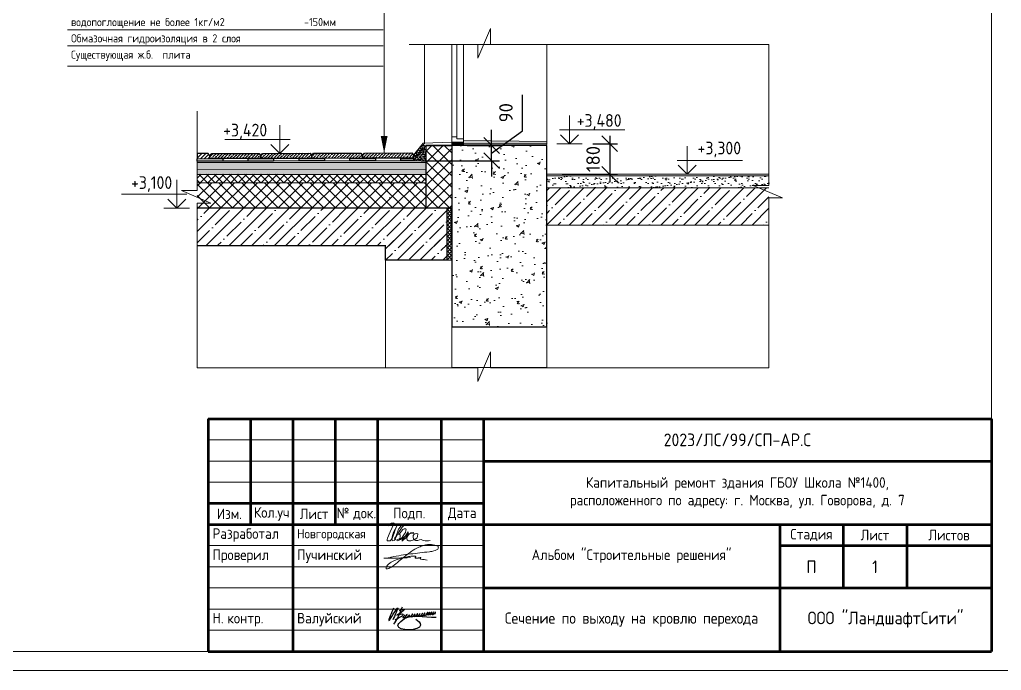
# Model space of a CAD drawing. Header units: millimetres. Extents: x -136099598 to 11807193, y 0 to 779331.
# Drawn here: x 837713 to 843500, y 362598 to 366438 of the extents above; entities that cross this region are included whole.
import ezdxf

# ---------------------------------------------------------------- set-up
doc = ezdxf.new("R2010")
doc.units = ezdxf.units.MM
doc.header["$MEASUREMENT"] = 0
doc.linetypes.add('HIDDEN', pattern=[6, 4, -2])
doc.layers.get('0').update_dxf_attribs({"color": 250, "lineweight": 9})
doc.layers.get('Defpoints').update_dxf_attribs({"color": 8})
doc.layers.add('!Рамки Штампы', color=7, linetype='Continuous')
for name, color, linetype, lineweight in [('0_АР  РАЗМЕРЫ', 158, 'Continuous', 5), ('1. АР_Разрез', 7, 'Continuous', 30), ('11. Сплошная', 7, 'Continuous', 9), ('12. АР_Флажки', 7, 'Continuous', 9), ('TN-ГИДРОИЗОЛЯЦИЯ БИТУМАЯ ВЕРХНЯЯ', 32, 'Continuous', 15), ('Высотные отметки', 7, 'Continuous', 5), ('Двери', 7, 'Continuous', 9), ('Легенды цветовых обозначений', 7, 'Continuous', 9), ('Общие ребра', 7, 'Continuous', 9), ('Основная', 7, 'Continuous', 20), ('Уровни', 7, 'Continuous', 9), ('Штриховка', 7, 'Continuous', 5), ('Штриховка в сечении', 7, 'Continuous', 18)]:
    doc.layers.add(name, color=color, linetype=linetype, lineweight=lineweight)
doc.styles.add('ISOCPEUR_1', font='isocpeur.ttf', dxfattribs={"width": 0.9, "height": 250})
doc.styles.add('ISOCPEUR_2', font='isocpeur.ttf', dxfattribs={"width": 0.9, "height": 300})
doc.styles.add('ISOCPEUR_9', font='isocpeur.ttf', dxfattribs={"height": 80})
doc.styles.add('Гост А', font='isocpeur.ttf', dxfattribs={"width": 0.9, "height": 2.5})
doc.dimstyles.new('2_5', dxfattribs={"dimscale": 304.8, "dimtxt": 250, "dimasz": 0.305, "dimexe": 0.15, "dimexo": 0.3, "dimgap": 0.19, "dimtad": 1, "dimdec": 0, "dimzin": 0, "dimdsep": 46, "dimtxsty": 'ISOCPEUR_1', "dimblk1": 'OBLIQUE', "dimblk2": 'OBLIQUE', "dimsah": 1, "dimcen": 0.09, "dimdle": 0.15, "dimazin": 0, "dimtfac": 1, "dimtdec": 0, "dimtix": 1, "dimtmove": 1, "dimatfit": 3, "dimfxl": 1, "dimtvp": 1, "dimtolj": 1, "dimtzin": 0, "dimarcsym": 2})
pattern_1 = [(45, (428356.23, 4079685.095), (-67.351921, 67.351921), []), (45, (428423.58, 4079685.095), (-67.351921, 67.351921), [119.0625, -23.8125, 0, -23.8125])]
pattern_2 = [(45, (428356.226, 4079685.095), (-33.67596045, 33.67596045), []), (135, (428356.226, 4079685.095), (-33.67596045, -33.67596045), [])]
pattern_3 = [(37.5, (428356.2265, 4079685.095), (-0.32000626, 9.788264747), [0, -7.7216, 0, -8.636, 0, -8.255]), (7.5, (428356.226, 4079685.095), (8.990465663, 14.33650201), [0, -4.1656, 0, -6.9596, 0, -2.667]), (327.5, (428349.978, 4079685.095), (15.819847405, 0.028743694), [0, -2.54, 0, -9.144, 0, -11.938]), (317.5, (428349.978, 4079685.095), (15.27112905, 4.458586465), [0, -1.27, 0, -5.9944, 0, -6.858])]

# ---------------------------------------------------------------- blocks, each defined once
blk = doc.blocks.new('A$C4572cab5')
h = blk.add_hatch()
h.set_pattern_fill('ANSI36', color=256, scale=4, angle=359.76373)
h.set_pattern_definition([(44.763727, (47610.997, 248042.69), (6.8369733, 24.6677202), [31.75, -6.35, 0, -6.35])])
h.paths.add_polyline_path([(170.5, 158.5), (180.5, 171.9), (460.5, 171.9), (470.5, 158.5), (470.5, 141.9), (170.5, 141.9)])
h = blk.add_hatch()
h.set_pattern_fill('ANSI36', color=256, scale=4, angle=359.76373)
h.set_pattern_definition([(44.763727, (47310.997, 248042.69), (6.8369733, 24.6677202), [31.75, -6.35, 0, -6.35])])
h.paths.add_polyline_path([(470.5, 158.5), (480.5, 171.9), (760.5, 171.9), (770.5, 158.5), (770.5, 141.9), (470.5, 141.9)])
at = {"lineweight": 30}
for points in [[(95.5, 141.9), (245.5, 141.9), (245.5, 126.9), (95.5, 126.9)], [(180.5, 171.9), (460.5, 171.9), (470.5, 158.5), (470.5, 141.9), (170.5, 141.9), (170.5, 158.5)], [(395.5, 141.9), (545.5, 141.9), (545.5, 126.9), (395.5, 126.9)], [(480.5, 171.9), (760.5, 171.9), (770.5, 158.5), (770.5, 141.9), (470.5, 141.9), (470.5, 158.5)], [(695.5, 141.9), (845.5, 141.9), (845.5, 126.9), (695.5, 126.9)]]:
    blk.add_lwpolyline(points, close=True, dxfattribs=at)
blk = doc.blocks.new('A$C0d2c0a0b')
at = {"layer": 'Двери'}
for p, q in [((58.8, 74.2), (58.8, 114.2)), ((58.8, 94.2), (128.8, 94.2)), ((58.8, 74.2), (98.8, 74.2)), ((98.8, 74.2), (58.8, 74.2)), ((98.8, 64.2), (98.8, 74.2)), ((98.8, 64.2), (128.8, 64.2)), ((128.8, 64.2), (98.8, 64.2)), ((128.8, 114.2), (128.8, 94.2)), ((128.8, 94.2), (128.8, 64.2))]:
    blk.add_line(p, q, dxfattribs=at)
blk = doc.blocks.new('A$C668c70c0')
at = {"layer": 'Уровни'}
for p, q in [((0, 0), (0, 665)), ((-239, 328), (1300, 328)), ((-300, 0), (300, 0)), ((0, 0), (-212, 212)), ((0, 0), (212, 212))]:
    blk.add_line(p, q, dxfattribs=at)
blk = doc.blocks.new('A$Cdcb6d090')
h = blk.add_hatch()
h.set_pattern_fill('ANSI36', color=256, scale=4, angle=359.93302)
h.set_pattern_definition([(44.933016, (46927.489, 248228.448), (6.76405906, 24.6878134), [31.75, -6.35, 0, -6.35])])
h.paths.add_polyline_path([(219.6, 205.2), (229.6, 218.6), (509.6, 219.4), (519.6, 206.1), (519.7, 189.4), (219.7, 188.6)])
h = blk.add_hatch()
h.set_pattern_fill('ANSI36', color=256, scale=4, angle=359.93302)
h.set_pattern_definition([(44.933016, (46627.49, 248227.562), (6.76405906, 24.6878134), [31.75, -6.35, 0, -6.35])])
h.paths.add_polyline_path([(519.6, 206.1), (529.6, 219.5), (809.6, 220.3), (819.6, 207), (819.7, 190.3), (519.7, 189.4)])
at = {"lineweight": 30}
for points in [[(144.7, 188.3), (294.7, 188.8), (294.7, 173.8), (144.7, 173.3)], [(229.6, 218.6), (509.6, 219.4), (519.6, 206.1), (519.7, 189.4), (219.7, 188.6), (219.6, 205.2)], [(444.7, 189.2), (594.7, 189.7), (594.7, 174.7), (444.7, 174.2)], [(529.6, 219.5), (809.6, 220.3), (819.6, 207), (819.7, 190.3), (519.7, 189.4), (519.6, 206.1)], [(744.7, 190.1), (819.7, 190.3), (819.7, 175.3), (744.7, 175.1)]]:
    blk.add_lwpolyline(points, close=True, dxfattribs=at)
blk = doc.blocks.new('A$C028E7EB7')
at = {"color": 152, "lineweight": 30}
for points, start_tangent, end_tangent in [([(-5.86, 2.7), (-7.4, -1.42), (-4.5, 2.75), (-6.13, -1.19)], (-3.024341, -6.865927), (-3.13346, -6.653958)), ([(-3.06, 2.96), (-4.54, -0.45), (-5.86, -2.62)], (-1.530569, -3.723269), (-1.274457, -1.858588)), ([(1.51, -0.96), (3.03, -2.88), (-4.42, -3.05), (-3.51, -1.67), (8.14, -0.23)], (4.324083, -2.277605), (13.764806, 1.386418)), ([(-2.01, 0.46), (-2.79, -0.4), (-2.26, -0.36), (-1.4, 0.62), (-1.89, -0.3), (-1.41, -0.23), (-0.67, 0.51), (-0.92, -0.15), (-0.43, -0.11), (0.49, 0.86), (-0.03, -0.07), (0.44, -0.04), (1.27, 0.87), (0.75, 0), (1.18, 0.05), (2.11, 0.92), (1.63, 0.05), (2.07, 0.11), (2.91, 0.98), (2.48, 0.15), (2.87, 0.17), (3.78, 1.08), (3.27, 0.25), (3.77, 0.27), (4.49, 1.16), (4.12, 0.35), (4.51, 0.37), (5.34, 1.26), (4.88, 0.43), (5.07, 0.47), (6.1, 1.34), (5.3, 0.56), (5.83, 0.55), (6.66, 1.39), (6.21, 0.62), (6.56, 0.68), (7.29, 1.44), (6.86, 0.58), (7.41, 0.79), (7.89, 1.48), (7.57, 0.57)], (-1.075, -0.998812), (-0.496207, -1.340461))]:
    blk.add_spline(points, degree=3, dxfattribs=dict(at, start_tangent=start_tangent, end_tangent=end_tangent))
blk.add_open_spline([(-3.95, 1.96), (-3.05, 2.23), (-1.69, 2.65), (-3.33, 1.14), (-5.61, 0.03), (-2.62, 1.07), (-2.72, 0.07), (-4.32, -0.65), (-5.39, -1.14)], degree=3, knots=[0, 0, 0, 0, 1, 1.5, 2, 2.5, 3, 4, 4, 4, 4], dxfattribs=at)
blk = doc.blocks.new('*T1455')
at = {"layer": '11. Сплошная', "color": 0, "linetype": 'ByBlock', "lineweight": 53, "ltscale": 150, "transparency": 16777216}
for p, q in [((0, 0), (4616.90625, 0)), ((0, 0), (0, -1372.59375)), ((249.5625, 0), (249.5625, -623.90625)), ((499.125, 0), (499.125, -1372.59375)), ((748.6875, 0), (748.6875, -623.90625)), ((998.25, 0), (998.25, -1372.59375)), ((1372.59375, 0), (1372.59375, -1372.59375)), ((1622.15625, 0), (1622.15625, -1372.59375)), ((4616.90625, 0), (4616.90625, -1372.59375)), ((1622.15625, -249.5625), (4616.90625, -249.5625)), ((0, -499.125), (1622.15625, -499.125)), ((0, -623.90625), (4616.90625, -623.90625)), ((3369.09375, -623.90625), (3369.09375, -1372.59375)), ((3743.4375, -623.90625), (3743.4375, -998.25)), ((4117.78125, -623.90625), (4117.78125, -998.25)), ((3369.09375, -748.6875), (4616.90625, -748.6875)), ((1622.15625, -998.25), (4616.90625, -998.25)), ((0, -1372.59375), (4616.90625, -1372.59375))]:
    blk.add_line(p, q, dxfattribs=at)
at = {"layer": '11. Сплошная', "color": 0, "linetype": 'ByBlock', "ltscale": 150, "transparency": 16777216}
for p, q in [((0, -124.78125), (1622.15625, -124.78125)), ((0, -249.5625), (1622.15625, -249.5625)), ((0, -374.34375), (1622.15625, -374.34375)), ((0, -748.6875), (1622.15625, -748.6875)), ((0, -873.46875), (1622.15625, -873.46875)), ((0, -998.25), (1622.15625, -998.25)), ((0, -1123.03125), (1622.15625, -1123.03125)), ((0, -1247.8125), (1622.15625, -1247.8125))]:
    blk.add_line(p, q, dxfattribs=at)
at = {"layer": '11. Сплошная', "color": 7, "lineweight": 13, "ltscale": 150, "transparency": 16777216}
for s, insert, char_height, width, attachment_point, style in [('2023/ЛС/99/СП-АР.С', (3119.53125, -124.78125), 74.86875, 2994.49394888, 5, 'ISOCPEUR_2'), ('Капитальный ремонт здания ГБОУ Школа №1400, \\Pрасположенного по адресу: г. Москва, ул. Говорова, д. 7', (3119.53125, -436.734375), 62.390625, 2969.79375, 5, 'ISOCPEUR_2'), ('Изм.', (124.78125, -561.515625), 62.390625, 224.60625, 5, 'ISOCPEUR_2'), ('Кол.уч', (374.34375, -561.515625), 62.390625, 224.60625, 5, 'ISOCPEUR_2'), ('Лист', (623.90625, -561.515625), 62.390625, 224.60625, 5, 'ISOCPEUR_2'), ('№{\\fArial|b0|i0|c0|p34;\\~}док.', (873.46875, -561.515625), 62.390625, 224.60625, 5, 'ISOCPEUR_2'), ('Подп.', (1185.421875, -561.515625), 62.390625, 349.3875, 5, 'ISOCPEUR_2'), ('Дата', (1497.375, -561.515625), 62.390625, 224.60625, 5, 'ISOCPEUR_2'), ('Разработал', (24.95625, -686.296875), 62.390625, 449.2125, 4, 'ISOCPEUR_2'), ('Новгородская', (524.08125, -686.296875), 54.90375, 449.2125, 4, 'ISOCPEUR_2'), ('Стадия', (3556.265625, -686.296875), 62.390625, 349.3875, 5, 'ISOCPEUR_2'), ('Лист', (3930.609375, -686.296875), 62.390625, 349.3875, 5, 'ISOCPEUR_2'), ('Листов', (4367.34375, -686.296875), 62.390625, 474.16875, 5, 'ISOCPEUR_2'), ('Проверил', (24.95625, -811.078125), 62.390625, 449.2125, 4, 'ISOCPEUR_2'), ('Пучинский', (524.08125, -811.078125), 62.390625, 449.2125, 4, 'ISOCPEUR_2'), ('Альбом "Строительные решения"', (2495.625, -811.078125), 62.390625, 1721.98125, 5, 'ISOCPEUR_2'), ('П', (3556.265625, -873.46875), 74.86875, 349.3875, 5, 'ISOCPEUR_2'), ('1', (3930.609375, -873.46875), 74.86875, 349.3875, 5, 'Гост А'), ('Н.{\\fArial|b0|i0|c204|p34;\\~}контр.', (24.95625, -1185.421875), 62.390625, 449.2125, 4, 'ISOCPEUR_2'), ('Валуйский', (524.08125, -1185.421875), 62.390625, 449.2125, 4, 'ISOCPEUR_2'), ('Сечение по выходу на кровлю перехода ', (2495.625, -1185.421875), 66, 1721.98125, 5, 'Гост А'), ('ООО "ЛандшафтСити"', (3993, -1185.421875), 74.86875, 1222.85625, 5, 'ISOCPEUR_2')]:
    blk.add_mtext(s, dxfattribs=dict(at, insert=insert, char_height=char_height, width=width, attachment_point=attachment_point, style=style))
blk = doc.blocks.new('_Oblique')
at = {"color": 0, "linetype": 'ByBlock', "lineweight": -2}
blk.add_line((-0.5, -0.5), (0.5, 0.5), dxfattribs=at)
blk = doc.blocks.new('*D1456')
at = {"color": 0, "lineweight": -2, "ltscale": 3, "transparency": 16777216}
for p, q in [((841191.5, 365751.3), (841191.5, 365479.6)), ((841092.8, 365705.5), (841237.2, 365705.5)), ((840911.6, 365525.3), (841237.2, 365525.3))]:
    blk.add_line(p, q, dxfattribs=at)
at = {"layer": 'Defpoints', "color": 0, "ltscale": 3, "transparency": 16777216}
for p in [(841001.3, 365705.5), (840820.2, 365525.3), (841191.5, 365525.3)]:
    blk.add_point(p, dxfattribs=at)
at = {"color": 0, "lineweight": -2, "ltscale": 3, "transparency": 16777216, "xscale": 92.964, "yscale": 92.964, "zscale": 92.964}
for p, rotation in [((841191.5, 365705.5), 90), ((841191.5, 365525.3), 270)]:
    blk.add_blockref('_Oblique', p, dxfattribs=dict(at, rotation=rotation))
at = {"color": 0, "ltscale": 3, "transparency": 16777216, "insert": (841093.6, 365615.3), "char_height": 80, "attachment_point": 5, "rotation": 90, "style": 'ISOCPEUR_9'}
blk.add_mtext('\\A1;180', dxfattribs=at)
blk = doc.blocks.new('*D1457')
at = {"color": 0, "lineweight": -2, "ltscale": 3, "transparency": 16777216}
for p, q in [((840677.5, 365782.6), (840677.5, 365994.4)), ((840495, 365695.3), (840495, 365788.3)), ((840495, 365650.2), (840677.5, 365782.6)), ((840351.3, 365695.3), (840540.7, 365695.3)), ((840495, 365605), (840495, 365695.3)), ((840495, 365605), (840495, 365695.3)), ((840080.2, 365605), (840540.7, 365605)), ((840495, 365605), (840495, 365512))]:
    blk.add_line(p, q, dxfattribs=at)
at = {"layer": 'Defpoints', "color": 0, "ltscale": 3, "transparency": 16777216}
for p in [(840259.8, 365695.3), (840495, 365695.3), (839988.8, 365605)]:
    blk.add_point(p, dxfattribs=at)
at = {"color": 0, "lineweight": -2, "ltscale": 3, "transparency": 16777216, "xscale": 92.964, "yscale": 92.964, "zscale": 92.964}
for p, rotation in [((840495, 365695.3), 270), ((840495, 365605), 90)]:
    blk.add_blockref('_Oblique', p, dxfattribs=dict(at, rotation=rotation))
at = {"color": 0, "ltscale": 3, "transparency": 16777216, "insert": (840579.6, 365888.5), "char_height": 80, "attachment_point": 5, "rotation": 90, "style": 'ISOCPEUR_9'}
blk.add_mtext('\\A1;90', dxfattribs=at)

msp = doc.modelspace()

# ---------------------------------------------------------------- hatches: boundary and pattern name
at = {"ltscale": 100, "transparency": 33554687}
h = msp.add_hatch(dxfattribs=at)
h.set_pattern_fill('ANSI35', color=0, scale=5)
h.set_pattern_definition([(45, (393875.654, 4051340.32), (-22.4506403, 22.4506403), []), (45, (393898.105, 4051340.32), (-22.4506403, 22.4506403), [39.6875, -7.9375, 0, -7.9375])])
h.paths.add_polyline_path([(838759.926, 365647.43), (838759.932, 365617.357), (838834.931, 365617.579), (838825.167, 365647.555)])
at = {"transparency": 33554559}
h = msp.add_hatch(color=253, dxfattribs=at)
h.dxf.hatch_style = 1
h.paths.add_polyline_path([(839359.891, 365619.136), (839359.935, 365604.12), (839509.934, 365604.594), (839509.89, 365619.609)])
h.paths.add_polyline_path([(839659.889, 365620.083), (839659.938, 365605.007), (839809.937, 365605.48), (839809.888, 365620.556)])
h.paths.add_polyline_path([(840034.933, 365606.155), (840034.886, 365621.105), (839959.888, 365621.03), (839959.934, 365606.079)])
at = {"ltscale": 100, "transparency": 33554687}
h = msp.add_hatch(dxfattribs=at)
h.set_pattern_fill('ANSI35', color=0, scale=15)
h.set_pattern_definition(pattern_1)
h.paths.add_polyline_path([(840820.127, 365445.832), (840820.127, 365273.221), (840820.258, 365242.319), (840820.263, 365225.908), (840828.482, 365225.908), (840846.528, 365225.908), (842129.742, 365225.908), (842129.605, 365445.832)])
h = msp.add_hatch(dxfattribs=at)
h.set_pattern_fill('ANSI35', color=0, scale=15)
h.set_pattern_definition(pattern_1)
h.paths.add_polyline_path([(838759.926, 365325.522), (838759.926, 365242.835), (838759.926, 365220.059), (838759.926, 365212.889), (838759.926, 365206.961), (838759.926, 365108.06), (840230.31, 365102.984), (840230.31, 365325.522)])
h = msp.add_hatch(dxfattribs=at)
h.set_pattern_fill('ANSI35', color=0, scale=15)
h.set_pattern_definition(pattern_1)
h.paths.add_polyline_path([(840230.31, 365018.527), (840230.31, 365188.262), (839870.31, 365188.262), (839870.31, 365084.379), (839870.31, 365034.412), (839870.31, 365018.527)])
at = {"layer": 'Штриховка', "ltscale": 0.1}
h = msp.add_hatch(dxfattribs=at)
h.set_pattern_fill('AR-SAND', color=256, scale=0.2)
h.set_pattern_definition(pattern_3)
h.paths.add_polyline_path([(840330.372, 365725.255), (840330.316, 365705.341), (840820.291, 365705.533), (840820.298, 365718.608)])
h = msp.add_hatch(dxfattribs=at)
h.set_pattern_fill('AR-SAND', color=256, scale=0.2)
h.set_pattern_definition(pattern_3)
h.paths.add_polyline_path([(840034.838, 365637.789), (840034.888, 365604.911), (840109.887, 365605.133), (840100.122, 365716.624)])
at = {"layer": 'Штриховка', "transparency": 33554636}
h = msp.add_hatch(dxfattribs=at)
h.set_pattern_fill('ANSI37', color=256, scale=15)
h.set_pattern_definition(pattern_2)
h.paths.add_polyline_path([(840110.04, 365695.339), (840260.04, 365695.339), (840259.877, 365325.522), (840109.877, 365325.522)])
at = {"layer": 'Штриховка', "ltscale": 20, "transparency": 33554636}
h = msp.add_hatch(dxfattribs=at)
h.set_pattern_fill('ANSI37', color=256, scale=2)
h.set_pattern_definition([(45, (428356.2265, 4079685.095), (-4.49012806, 4.49012806), []), (135, (428356.2265, 4079685.095), (-4.49012806, -4.49012806), [])])
h.paths.add_polyline_path([(840260.04, 365715.353), (840330.404, 365715.539), (840330.241, 365695.526), (840259.877, 365695.341)])
at = {"layer": 'Штриховка'}
h = msp.add_hatch(dxfattribs=at)
h.set_pattern_fill('AR-CONC', color=256)
h.set_pattern_definition([(50, (392059.43, 4052008.88), (182.184669, -15.9390855), [19.05, -209.55]), (355, (392059.43, 4052008.88), (-35.243421, 191.056845), [15.24, -167.640584]), (100.4514447, (392074.62, 4052007.55), (146.941247, 175.117752), [16.190009, -178.090245]), (46.1842, (392059.43, 4052059.68), (271.079041, -42.042328), [28.575, -314.325]), (96.635558, (392082.02, 4052056.18), (237.404134, 247.426125), [24.285023, -267.135608]), (351.184151, (392059.43, 4052059.68), (237.404134, 247.426125), [22.859967, -251.459732]), (21, (392084.83, 4052046.98), (151.614391, -102.265198), [19.05, -209.55]), (326, (392084.83, 4052046.98), (61.802028, 184.187966), [15.24, -167.64]), (71.451445, (392097.47, 4052038.46), (213.416419, 81.922769), [16.190009, -178.089938]), (37.5, (392059.434, 4052008.88), (3.0886033, 84.5550389), [0, -165.608, 0, -170.18, 0, -168.275]), (7.5, (392059.43, 4052008.88), (66.8196625, 100.1805748), [0, -97.028, 0, -161.798, 0, -64.135]), (327.5, (392002.79, 4052008.88), (135.5905952, -5.728744), [0, -63.5, 0, -198.12, 0, -262.89]), (317.5, (391977.39, 4052008.88), (148.1291814, 25.426491), [0, -82.55, 0, -131.572, 0, -186.69])])
h.paths.add_polyline_path([(840260.173, 365695.352), (840820.173, 365695.352), (840820.143, 364625.529), (840260.143, 364625.529)])
h = msp.add_hatch(dxfattribs=at)
h.set_pattern_fill('AR-CONC', color=256, scale=0.3)
h.set_pattern_definition([(50, (392059.434, 4052008.88), (54.6554007, -4.78172566), [5.715, -62.865]), (355, (392059.434, 4052008.88), (-10.5730264, 57.3170536), [4.572, -50.29217525]), (100.4514447, (392063.99, 4052008.483), (44.0823741, 52.5353256), [4.8570026, -53.4270734]), (46.1842, (392059.434, 4052024.12), (81.3237123, -12.6126984), [8.5725, -94.2975]), (96.6355576, (392066.21, 4052023.07), (71.2212402, 74.2278374), [7.285507, -80.1406824]), (351.1841512, (392059.434, 4052024.12), (71.2212402, 74.2278374), [6.8579901, -75.4379196]), (21, (392067.054, 4052020.31), (45.4843174, -30.67955946), [5.715, -62.865]), (326, (392067.054, 4052020.31), (18.5406085, 55.2563898), [4.572, -50.292]), (71.451445, (392070.845, 4052017.755), (64.0249258, 24.5768307), [4.8570026, -53.4269813]), (37.5, (392059.434, 4052008.882), (0.92658098, 25.36651166), [0, -49.6824, 0, -51.054, 0, -50.4825]), (7.5, (392059.434, 4052008.882), (20.04589875, 30.05417245), [0, -29.1084, 0, -48.5394, 0, -19.2405]), (327.5, (392042.442, 4052008.882), (40.67717855, -1.7186232), [0, -19.05, 0, -59.436, 0, -78.867]), (317.5, (392034.82, 4052008.882), (44.4387544, 7.6279473), [0, -24.765, 0, -39.4716, 0, -56.007])])
h.paths.add_polyline_path([(838759.933, 365595.23), (838759.919, 365524.83), (840109.904, 365524.022), (840109.918, 365594.814)])
at = {"layer": 'Штриховка', "transparency": 33554636}
h = msp.add_hatch(dxfattribs=at)
h.set_pattern_fill('ANSI37', color=256, scale=10)
h.set_pattern_definition([(45, (428356.226, 4079685.095), (-22.4506403, 22.4506403), []), (135, (428356.226, 4079685.095), (-22.4506403, -22.4506403), [])])
h.paths.add_polyline_path([(838759.926, 365525.23), (838759.926, 365474.832), (840109.904, 365474.023), (840109.904, 365524.814)])
at = {"layer": 'Штриховка'}
h = msp.add_hatch(dxfattribs=at)
h.set_pattern_fill('AR-SAND', color=256)
h.set_pattern_definition([(37.5, (400159.05, 4096762.204), (-1.6000313, 48.94132373), [0, -38.608, 0, -43.18, 0, -41.275]), (7.5, (400159.05, 4096762.204), (44.9523283, 71.6825101), [0, -20.828, 0, -34.798, 0, -13.335]), (327.5, (400127.807, 4096762.204), (79.099237, 0.14371847), [0, -12.7, 0, -45.72, 0, -59.69]), (317.5, (400127.81, 4096762.204), (76.3556452, 22.2929323), [0, -6.35, 0, -29.972, 0, -34.29])])
h.paths.add_polyline_path([(840820.195, 365516.04), (840820.181, 365445.64), (842129.667, 365444.832), (842129.681, 365515.624)])
at = {"layer": 'Штриховка', "transparency": 33554636}
h = msp.add_hatch(dxfattribs=at)
h.set_pattern_fill('ANSI37', color=256, scale=15)
h.set_pattern_definition(pattern_2)
h.paths.add_polyline_path([(838759.926, 365475.23), (838759.926, 365325.33), (840109.904, 365324.522), (840109.904, 365474.814)])
at = {"layer": 'Штриховка', "ltscale": 20, "transparency": 33554636}
h = msp.add_hatch(dxfattribs=at)
h.set_pattern_fill('ANSI37', color=256, scale=5)
h.set_pattern_definition([(45, (428356.226, 4079685.095), (-11.22532015, 11.22532015), []), (135, (428356.226, 4079685.095), (-11.22532015, -11.22532015), [])])
h.paths.add_polyline_path([(840230.535, 365325.522), (840260.392, 365325.522), (840260.229, 365018.528), (840230.373, 365018.528)])
at = {"layer": 'Штриховка в сечении', "lineweight": 9, "true_color": 0x585858}
h = msp.add_hatch(dxfattribs=at)
h.set_pattern_fill('FP_6', color=251, style=0, pattern_type=2)
h.set_pattern_definition([(45, (845633.1, 362475.52), (-141.4214, 141.4214), []), (135, (845633.1, 362475.52), (-141.4214, -141.4214), [])])
h.paths.add_polyline_path([(839930.471, 365385.522), (839930.471, 365387.522), (839880.471, 365387.522), (839880.471, 365385.522)], flags=0)

# ---------------------------------------------------------------- linework, layer by layer
at = {"ltscale": 20}
msp.add_lwpolyline([(839861.72, 365650.618), (839861.409, 367479.907)], dxfattribs=at)
msp.add_lwpolyline([(838759.926, 365897.163), (838759.926, 365429.106), (838666.853, 365429.106), (838840.717, 365355.109), (838759.926, 365355.109), (838759.926, 364384.126), (840414.118, 364384.126), (840414.118, 364303.335), (840488.116, 364477.199), (840488.116, 364384.126), (842129.674, 364384.126), (842129.674, 365385.495), (842210.465, 365385.495), (842036.601, 365459.492), (842129.674, 365459.492), (842129.674, 366291.924), (840488.116, 366291.924), (840488.116, 366384.996), (840414.118, 366211.132), (840414.118, 366291.924), (840009.503, 366291.924)])
msp.add_lwpolyline([(839861.72, 365751.546, 40, 0, 0), (839861.72, 365650.618, 0, 0, 0)], format="xyseb", dxfattribs=at)
at = {"lineweight": 30}
msp.add_lwpolyline([(840820.102, 365695.281), (840260.102, 365695.281), (840260.47, 364625.529), (840820.47, 364625.529)], close=True, dxfattribs=at)
for points in [[(840260.31, 365125.522), (840260.31, 365325.522), (838760.063, 365325.522)], [(840230.31, 365325.522), (840230.31, 365018.527), (839870.31, 365018.527), (839870.31, 365107.024)], [(838760.063, 365105.522), (839870.31, 365105.522)]]:
    msp.add_lwpolyline(points, dxfattribs=at)
at = {"color": 5, "lineweight": 18}
msp.add_lwpolyline([(839885.482, 363451.963), (839895.534, 363461.096), (839904.368, 363466.881), (839915.869, 363469.405), (839920.489, 363466.635), (839919.411, 363460.786), (839915.03, 363454.703), (839908.023, 363441.611), (839896.905, 363415.124), (839881.863, 363378.892), (839879.047, 363370.447), (839880.174, 363362.566), (839896.508, 363363.129), (839908.9, 363377.203), (839920.165, 363408.729), (839926.925, 363426.743), (839938.19, 363454.328), (839943.822, 363462.773), (839926.925, 363432.373), (839917.349, 363413.232), (839911.716, 363393.529), (839907.773, 363374.388), (839911.716, 363362.566), (839922.982, 363364.255), (839929.178, 363377.203), (839933.12, 363390.151), (839935.374, 363399.721), (839938.753, 363408.729), (839939.316, 363408.729), (839947.202, 363431.247), (839955.088, 363443.632), (839965.861, 363456.809), (839970.817, 363461.325), (839978.745, 363463.336), (839978.181, 363457.706), (839975.928, 363450.388), (839968.606, 363442.506), (839959.594, 363431.81), (839951.145, 363417.736), (839943.259, 363403.662), (839933.684, 363390.714), (839924.671, 363380.018), (839921.855, 363371.573), (839934.81, 363365.944), (839953.398, 363376.64), (839955.651, 363383.395), (839956.778, 363391.277), (839955.651, 363397.469), (839951.145, 363401.973), (839940.443, 363401.973), (839950.582, 363402.536), (839964.792, 363418.977), (839972.549, 363429.558), (839980.198, 363434.317), (839988.884, 363433.499), (839990.936, 363429.057), (839990.251, 363422.602), (839986.63, 363411.544), (839981.026, 363403.714), (839973.686, 363391.335), (839967.494, 363382.395), (839958.467, 363374.951), (839951.708, 363368.759), (839948.977, 363365.678), (839938.149, 363363.513), (839965.94, 363373.253), (839978.211, 363383.713), (839989.399, 363392.731), (839996.978, 363398.503), (840002.753, 363406.8), (840003.114, 363415.096), (839991.204, 363397.421), (839983.263, 363386.599), (839976.406, 363376.499), (839973.158, 363370.006), (839965.218, 363361.349), (839987.594, 363379.024), (839995.174, 363388.764), (840005.64, 363397.421), (840018.994, 363410.046), (840034.152, 363412.571), (840036.318, 363406.078), (840022.242, 363408.603), (840008.167, 363404.635), (840000.948, 363391.289), (839994.813, 363379.024), (839995.174, 363373.613), (839996.978, 363368.924), (840000.948, 363364.235), (840006.001, 363363.152), (840018.633, 363362.431), (840022.603, 363364.235), (840038.483, 363368.563), (840054.003, 363378.303), (840058.695, 363388.042), (840060.499, 363403.553), (840051.116, 363404.996), (840038.122, 363402.11), (840032.709, 363394.535), (840033.07, 363384.435), (840035.596, 363374.695), (840038.122, 363368.563), (840046.063, 363365.317), (840059.777, 363365.317), (840069.883, 363367.842), (840079.628, 363369.645), (840092.621, 363364.595), (840103.809, 363362.07), (840122.937, 363362.431), (840133.404, 363364.595)], dxfattribs=at)
msp.add_lwpolyline([(839885.482, 363451.963), (839895.534, 363461.096), (839904.368, 363466.881), (839915.869, 363469.405), (839920.489, 363466.635), (839919.411, 363460.786), (839915.03, 363454.703), (839908.023, 363441.611), (839896.905, 363415.124), (839881.863, 363378.892), (839879.047, 363370.447), (839880.174, 363362.566), (839896.508, 363363.129), (839908.9, 363377.203), (839920.165, 363408.729), (839926.925, 363426.743), (839938.19, 363454.328), (839943.822, 363462.773), (839926.925, 363432.373), (839917.349, 363413.232), (839911.716, 363393.529), (839907.773, 363374.388), (839911.716, 363362.566), (839922.982, 363364.255), (839929.178, 363377.203), (839933.12, 363390.151), (839935.374, 363399.721), (839938.753, 363408.729), (839939.316, 363408.729), (839947.202, 363431.247), (839955.088, 363443.632), (839965.861, 363456.809), (839970.817, 363461.325), (839978.745, 363463.336), (839978.181, 363457.706), (839975.928, 363450.388), (839968.606, 363442.506), (839959.594, 363431.81), (839951.145, 363417.736), (839943.259, 363403.662), (839933.684, 363390.714), (839924.671, 363380.018), (839921.855, 363371.573), (839934.81, 363365.944), (839953.398, 363376.64), (839955.651, 363383.395), (839956.778, 363391.277), (839955.651, 363397.469), (839951.145, 363401.973), (839940.443, 363401.973), (839950.582, 363402.536), (839964.792, 363418.977), (839972.549, 363429.558), (839980.198, 363434.317), (839988.884, 363433.499), (839990.936, 363429.057), (839990.251, 363422.602), (839986.63, 363411.544), (839981.026, 363403.714), (839973.686, 363391.335), (839967.494, 363382.395), (839958.467, 363374.951), (839951.708, 363368.759), (839948.977, 363365.678), (839938.149, 363363.513), (839965.94, 363373.253), (839978.211, 363383.713), (839989.399, 363392.731), (839996.978, 363398.503), (840002.753, 363406.8), (840003.114, 363415.096), (839991.204, 363397.421), (839983.263, 363386.599), (839976.406, 363376.499), (839973.158, 363370.006), (839965.218, 363361.349), (839987.594, 363379.024), (839995.174, 363388.764), (840005.64, 363397.421), (840018.994, 363410.046), (840034.152, 363412.571), (840036.318, 363406.078), (840022.242, 363408.603), (840008.167, 363404.635), (840000.948, 363391.289), (839994.813, 363379.024), (839995.174, 363373.613), (839996.978, 363368.924), (840000.948, 363364.235), (840006.001, 363363.152), (840018.633, 363362.431), (840022.603, 363364.235), (840038.483, 363368.563), (840054.003, 363378.303), (840058.695, 363388.042), (840060.499, 363403.553), (840051.116, 363404.996), (840038.122, 363402.11), (840032.709, 363394.535), (840033.07, 363384.435), (840035.596, 363374.695), (840038.122, 363368.563), (840046.063, 363365.317), (840059.777, 363365.317), (840069.883, 363367.842), (840079.628, 363369.645), (840092.621, 363364.595), (840103.809, 363362.07), (840122.937, 363362.431), (840133.404, 363364.595)], dxfattribs=at)
msp.add_lwpolyline([(839885.482, 363451.963), (839895.534, 363461.096), (839904.368, 363466.881), (839915.869, 363469.405), (839920.489, 363466.635), (839919.411, 363460.786), (839915.03, 363454.703), (839908.023, 363441.611), (839896.905, 363415.124), (839881.863, 363378.892), (839879.047, 363370.447), (839880.174, 363362.566), (839896.508, 363363.129), (839908.9, 363377.203), (839920.165, 363408.729), (839926.925, 363426.743), (839938.19, 363454.328), (839943.822, 363462.773), (839926.925, 363432.373), (839917.349, 363413.232), (839911.716, 363393.529), (839907.773, 363374.388), (839911.716, 363362.566), (839922.982, 363364.255), (839929.178, 363377.203), (839933.12, 363390.151), (839935.374, 363399.721), (839938.753, 363408.729), (839939.316, 363408.729), (839947.202, 363431.247), (839955.088, 363443.632), (839965.861, 363456.809), (839970.817, 363461.325), (839978.745, 363463.336), (839978.181, 363457.706), (839975.928, 363450.388), (839968.606, 363442.506), (839959.594, 363431.81), (839951.145, 363417.736), (839943.259, 363403.662), (839933.684, 363390.714), (839924.671, 363380.018), (839921.855, 363371.573), (839934.81, 363365.944), (839953.398, 363376.64), (839955.651, 363383.395), (839956.778, 363391.277), (839955.651, 363397.469), (839951.145, 363401.973), (839940.443, 363401.973), (839950.582, 363402.536), (839964.792, 363418.977), (839972.549, 363429.558), (839980.198, 363434.317), (839988.884, 363433.499), (839990.936, 363429.057), (839990.251, 363422.602), (839986.63, 363411.544), (839981.026, 363403.714), (839973.686, 363391.335), (839967.494, 363382.395), (839958.467, 363374.951), (839951.708, 363368.759), (839948.977, 363365.678), (839938.149, 363363.513), (839965.94, 363373.253), (839978.211, 363383.713), (839989.399, 363392.731), (839996.978, 363398.503), (840002.753, 363406.8), (840003.114, 363415.096), (839991.204, 363397.421), (839983.263, 363386.599), (839976.406, 363376.499), (839973.158, 363370.006), (839965.218, 363361.349), (839987.594, 363379.024), (839995.174, 363388.764), (840005.64, 363397.421), (840018.994, 363410.046), (840034.152, 363412.571), (840036.318, 363406.078), (840022.242, 363408.603), (840008.167, 363404.635), (840000.948, 363391.289), (839994.813, 363379.024), (839995.174, 363373.613), (839996.978, 363368.924), (840000.948, 363364.235), (840006.001, 363363.152), (840018.633, 363362.431), (840022.603, 363364.235), (840038.483, 363368.563), (840054.003, 363378.303), (840058.695, 363388.042), (840060.499, 363403.553), (840051.116, 363404.996), (840038.122, 363402.11), (840032.709, 363394.535), (840033.07, 363384.435), (840035.596, 363374.695), (840038.122, 363368.563), (840046.063, 363365.317), (840059.777, 363365.317), (840069.883, 363367.842), (840079.628, 363369.645), (840092.621, 363364.595), (840103.809, 363362.07), (840122.937, 363362.431), (840133.404, 363364.595)], dxfattribs=at)
msp.add_lwpolyline([(839885.482, 363451.963), (839895.534, 363461.096), (839904.368, 363466.881), (839915.869, 363469.405), (839920.489, 363466.635), (839919.411, 363460.786), (839915.03, 363454.703), (839908.023, 363441.611), (839896.905, 363415.124), (839881.863, 363378.892), (839879.047, 363370.447), (839880.174, 363362.566), (839896.508, 363363.129), (839908.9, 363377.203), (839920.165, 363408.729), (839926.925, 363426.743), (839938.19, 363454.328), (839943.822, 363462.773), (839926.925, 363432.373), (839917.349, 363413.232), (839911.716, 363393.529), (839907.773, 363374.388), (839911.716, 363362.566), (839922.982, 363364.255), (839929.178, 363377.203), (839933.12, 363390.151), (839935.374, 363399.721), (839938.753, 363408.729), (839939.316, 363408.729), (839947.202, 363431.247), (839955.088, 363443.632), (839965.861, 363456.809), (839970.817, 363461.325), (839978.745, 363463.336), (839978.181, 363457.706), (839975.928, 363450.388), (839968.606, 363442.506), (839959.594, 363431.81), (839951.145, 363417.736), (839943.259, 363403.662), (839933.684, 363390.714), (839924.671, 363380.018), (839921.855, 363371.573), (839934.81, 363365.944), (839953.398, 363376.64), (839955.651, 363383.395), (839956.778, 363391.277), (839955.651, 363397.469), (839951.145, 363401.973), (839940.443, 363401.973), (839950.582, 363402.536), (839964.792, 363418.977), (839972.549, 363429.558), (839980.198, 363434.317), (839988.884, 363433.499), (839990.936, 363429.057), (839990.251, 363422.602), (839986.63, 363411.544), (839981.026, 363403.714), (839973.686, 363391.335), (839967.494, 363382.395), (839958.467, 363374.951), (839951.708, 363368.759), (839948.977, 363365.678), (839938.149, 363363.513), (839965.94, 363373.253), (839978.211, 363383.713), (839989.399, 363392.731), (839996.978, 363398.503), (840002.753, 363406.8), (840003.114, 363415.096), (839991.204, 363397.421), (839983.263, 363386.599), (839976.406, 363376.499), (839973.158, 363370.006), (839965.218, 363361.349), (839987.594, 363379.024), (839995.174, 363388.764), (840005.64, 363397.421), (840018.994, 363410.046), (840034.152, 363412.571), (840036.318, 363406.078), (840022.242, 363408.603), (840008.167, 363404.635), (840000.948, 363391.289), (839994.813, 363379.024), (839995.174, 363373.613), (839996.978, 363368.924), (840000.948, 363364.235), (840006.001, 363363.152), (840018.633, 363362.431), (840022.603, 363364.235), (840038.483, 363368.563), (840054.003, 363378.303), (840058.695, 363388.042), (840060.499, 363403.553), (840051.116, 363404.996), (840038.122, 363402.11), (840032.709, 363394.535), (840033.07, 363384.435), (840035.596, 363374.695), (840038.122, 363368.563), (840046.063, 363365.317), (840059.777, 363365.317), (840069.883, 363367.842), (840079.628, 363369.645), (840092.621, 363364.595), (840103.809, 363362.07), (840122.937, 363362.431), (840133.404, 363364.595)], dxfattribs=at)
at = {"color": 5, "lineweight": 20}
msp.add_spline([(840016.378, 363264.024), (839943.139, 363261.087), (839877.135, 363259.731), (839859.955, 363259.957), (839885.724, 363261.991), (839905.39, 363266.509), (839962.597, 363277.185), (840071.076, 363291.642), (840128.208, 363298.148), (840155.382, 363303.257), (840169.846, 363308.679), (840178.886, 363314.1), (840181.056, 363320.967), (840180.332, 363327.473), (840172.739, 363332.533), (840159.721, 363337.955), (840141.28, 363340.846), (840117.776, 363340.485), (840094.634, 363335.425), (840066.068, 363325.305), (840021.592, 363300.366), (840000.619, 363284.463), (839966.629, 363257.355), (839931.193, 363227.356), (839895.395, 363203.14), (839881.292, 363197.718), (839874.422, 363197.718), (839873.702, 363199.289), (839873.952, 363205.549), (839881.968, 363218.945), (839896.622, 363232.09), (839925.564, 363247.135), (839951.367, 363257.033), (839982.239, 363264.862), (839999.27, 363269.067), (840013.094, 363271.07), (840026.518, 363272.272), (840039.942, 363272.071), (840046.955, 363270.669), (840047.556, 363268.066), (840046.353, 363266.264), (840044.951, 363264.661), (840044.55, 363262.058), (840046.554, 363260.456), (840051.162, 363261.057), (840058.375, 363260.856), (840064.386, 363261.657), (840071.625, 363262.663), (840075.553, 363263.481), (840077.843, 363263.203), (840077.496, 363261.885), (840074.234, 363261.746), (840073.262, 363259.804), (840073.956, 363257.168), (840076.038, 363255.642), (840080.619, 363253.63), (840097.002, 363251.553), (840114.583, 363248.713)], degree=3, dxfattribs=at)
msp.add_spline([(840016.378, 363264.024), (839943.139, 363261.087), (839877.135, 363259.731), (839859.955, 363259.957), (839885.724, 363261.991), (839905.39, 363266.509), (839962.597, 363277.185), (840071.076, 363291.642), (840128.208, 363298.148), (840155.382, 363303.257), (840169.846, 363308.679), (840178.886, 363314.1), (840181.056, 363320.967), (840180.332, 363327.473), (840172.739, 363332.533), (840159.721, 363337.955), (840141.28, 363340.846), (840117.776, 363340.485), (840094.634, 363335.425), (840066.068, 363325.305), (840021.592, 363300.366), (840000.619, 363284.463), (839966.629, 363257.355), (839931.193, 363227.356), (839895.395, 363203.14), (839881.292, 363197.718), (839874.422, 363197.718), (839873.702, 363199.289), (839873.952, 363205.549), (839881.968, 363218.945), (839896.622, 363232.09), (839925.564, 363247.135), (839951.367, 363257.033), (839982.239, 363264.862), (839999.27, 363269.067), (840013.094, 363271.07), (840026.518, 363272.272), (840039.942, 363272.071), (840046.955, 363270.669), (840047.556, 363268.066), (840046.353, 363266.264), (840044.951, 363264.661), (840044.55, 363262.058), (840046.554, 363260.456), (840051.162, 363261.057), (840058.375, 363260.856), (840064.386, 363261.657), (840071.625, 363262.663), (840075.553, 363263.481), (840077.843, 363263.203), (840077.496, 363261.885), (840074.234, 363261.746), (840073.262, 363259.804), (840073.956, 363257.168), (840076.038, 363255.642), (840080.619, 363253.63), (840097.002, 363251.553), (840114.583, 363248.713)], degree=3, dxfattribs=at)
msp.add_spline([(840016.378, 363264.024), (839943.139, 363261.087), (839877.135, 363259.731), (839859.955, 363259.957), (839885.724, 363261.991), (839905.39, 363266.509), (839962.597, 363277.185), (840071.076, 363291.642), (840128.208, 363298.148), (840155.382, 363303.257), (840169.846, 363308.679), (840178.886, 363314.1), (840181.056, 363320.967), (840180.332, 363327.473), (840172.739, 363332.533), (840159.721, 363337.955), (840141.28, 363340.846), (840117.776, 363340.485), (840094.634, 363335.425), (840066.068, 363325.305), (840021.592, 363300.366), (840000.619, 363284.463), (839966.629, 363257.355), (839931.193, 363227.356), (839895.395, 363203.14), (839881.292, 363197.718), (839874.422, 363197.718), (839873.702, 363199.289), (839873.952, 363205.549), (839881.968, 363218.945), (839896.622, 363232.09), (839925.564, 363247.135), (839951.367, 363257.033), (839982.239, 363264.862), (839999.27, 363269.067), (840013.094, 363271.07), (840026.518, 363272.272), (840039.942, 363272.071), (840046.955, 363270.669), (840047.556, 363268.066), (840046.353, 363266.264), (840044.951, 363264.661), (840044.55, 363262.058), (840046.554, 363260.456), (840051.162, 363261.057), (840058.375, 363260.856), (840064.386, 363261.657), (840071.625, 363262.663), (840075.553, 363263.481), (840077.843, 363263.203), (840077.496, 363261.885), (840074.234, 363261.746), (840073.262, 363259.804), (840073.956, 363257.168), (840076.038, 363255.642), (840080.619, 363253.63), (840097.002, 363251.553), (840114.583, 363248.713)], degree=3, dxfattribs=at)
msp.add_spline([(840016.378, 363264.024), (839943.139, 363261.087), (839877.135, 363259.731), (839859.955, 363259.957), (839885.724, 363261.991), (839905.39, 363266.509), (839962.597, 363277.185), (840071.076, 363291.642), (840128.208, 363298.148), (840155.382, 363303.257), (840169.846, 363308.679), (840178.886, 363314.1), (840181.056, 363320.967), (840180.332, 363327.473), (840172.739, 363332.533), (840159.721, 363337.955), (840141.28, 363340.846), (840117.776, 363340.485), (840094.634, 363335.425), (840066.068, 363325.305), (840021.592, 363300.366), (840000.619, 363284.463), (839966.629, 363257.355), (839931.193, 363227.356), (839895.395, 363203.14), (839881.292, 363197.718), (839874.422, 363197.718), (839873.702, 363199.289), (839873.952, 363205.549), (839881.968, 363218.945), (839896.622, 363232.09), (839925.564, 363247.135), (839951.367, 363257.033), (839982.239, 363264.862), (839999.27, 363269.067), (840013.094, 363271.07), (840026.518, 363272.272), (840039.942, 363272.071), (840046.955, 363270.669), (840047.556, 363268.066), (840046.353, 363266.264), (840044.951, 363264.661), (840044.55, 363262.058), (840046.554, 363260.456), (840051.162, 363261.057), (840058.375, 363260.856), (840064.386, 363261.657), (840071.625, 363262.663), (840075.553, 363263.481), (840077.843, 363263.203), (840077.496, 363261.885), (840074.234, 363261.746), (840073.262, 363259.804), (840073.956, 363257.168), (840076.038, 363255.642), (840080.619, 363253.63), (840097.002, 363251.553), (840114.583, 363248.713)], degree=3, dxfattribs=at)
at = {"layer": '0_АР  РАЗМЕРЫ', "color": 18, "linetype": 'ByBlock', "lineweight": 15, "ltscale": 300, "true_color": 0x000000}
for p, q in [((840820.291, 366291.924), (840100.122, 366291.926)), ((840100.122, 366291.926), (840100.122, 365709.422)), ((840260.322, 365745.353), (840260.322, 366291.925)), ((840820.291, 365700.463), (840820.291, 366291.924)), ((840330.322, 365725.256), (840820.291, 365718.608)), ((840034.838, 365637.789), (840092.629, 365709.193)), ((840260.322, 365715.353), (840092.629, 365709.193)), ((840820.291, 365705.533), (840330.322, 365705.533)), ((839870.31, 365018.527), (839870.31, 364384.126)), ((840230.31, 365018.527), (840260.335, 365018.772))]:
    msp.add_line(p, q, dxfattribs=at)
at = {"layer": '0_АР  РАЗМЕРЫ', "color": 9, "linetype": 'ByBlock', "lineweight": 15, "ltscale": 300}
for p, q in [((840100.122, 365705.908), (840100.122, 365705.908)), ((840820.247, 365695.235), (840110.786, 365695.351))]:
    msp.add_line(p, q, dxfattribs=at)
at = {"layer": '0_АР  РАЗМЕРЫ', "color": 18, "linetype": 'ByBlock', "lineweight": 13, "ltscale": 300, "true_color": 0x000000}
for points in [[(843566.137, 362598.222), (843566.137, 367833.992), (836162.352, 367833.992), (836162.352, 362598.222)], [(843441.356, 362710.565), (843441.356, 367709.211), (836547.14, 367709.211), (836547.14, 362710.565)]]:
    msp.add_lwpolyline(points, close=True, dxfattribs=at)
at = {"layer": '0_АР  РАЗМЕРЫ', "color": 18, "linetype": 'ByBlock', "lineweight": 15, "ltscale": 300, "true_color": 0x000000}
for points in [[(840290.322, 365735.353), (840330.322, 365735.353), (840330.323, 366291.924), (840290.323, 366291.924)], [(840260.47, 364625.529), (840820.253, 364625.529), (840820.253, 364384.506), (840260.47, 364384.506)]]:
    msp.add_lwpolyline(points, close=True, dxfattribs=at)
at = {"layer": '0_АР  РАЗМЕРЫ', "color": 18, "linetype": 'ByBlock', "lineweight": 30, "ltscale": 300, "true_color": 0x000000}
msp.add_lwpolyline([(838834.893, 365617.584), (838834.844, 365634.244), (838824.804, 365647.555), (838759.881, 365647.43), (838759.97, 365617.352), (838834.893, 365617.584)], dxfattribs=at)
at = {"layer": '1. АР_Разрез', "lineweight": 25}
msp.add_lwpolyline([(840260.04, 365695.339), (840259.815, 365325.521), (840109.815, 365325.521), (840110.04, 365695.339)], close=True, dxfattribs=at)
at = {"layer": '12. АР_Флажки'}
for p, q in [((839855.251, 366376.886), (837993.904, 366376.886)), ((839855.251, 366282.836), (837993.904, 366282.836)), ((839855.283, 366162.627), (837993.936, 366162.627))]:
    msp.add_line(p, q, dxfattribs=at)
at = {"layer": 'TN-ГИДРОИЗОЛЯЦИЯ БИТУМАЯ ВЕРХНЯЯ', "color": 0, "linetype": 'HIDDEN', "ltscale": 15, "const_width": 4.788}
for points in [[(840030.239, 365603.464), (840110.786, 365697.756), (840820.291, 365697.756)], [(838759.943, 365603.057), (840030.239, 365603.464)]]:
    msp.add_lwpolyline(points, dxfattribs=at)
at = {"layer": 'TN-ГИДРОИЗОЛЯЦИЯ БИТУМАЯ ВЕРХНЯЯ', "color": 0, "linetype": 'HIDDEN', "ltscale": 20, "const_width": 4.788}
msp.add_lwpolyline([(838759.897, 365595.022), (840109.932, 365595.022)], dxfattribs=at)
at = {"layer": 'TN-ГИДРОИЗОЛЯЦИЯ БИТУМАЯ ВЕРХНЯЯ', "color": 0, "linetype": 'HIDDEN', "ltscale": 10, "const_width": 4.788}
msp.add_lwpolyline([(838759.926, 365554.831), (840109.961, 365554.831)], dxfattribs=at)
at = {"layer": 'Общие ребра'}
for p, q in [((838759.926, 365605.022), (840109.932, 365605.022)), ((838759.926, 365595.022), (840109.932, 365595.022)), ((838759.926, 365525.022), (840109.932, 365525.022)), ((838759.926, 365475.022), (840109.932, 365475.022))]:
    msp.add_line(p, q, dxfattribs=at)
at = {"layer": 'Основная', "color": 0, "ltscale": 100}
for p, q in [((842129.524, 365445.832), (840820.188, 365445.832)), ((842129.811, 365225.908), (840814.188, 365225.908))]:
    msp.add_line(p, q, dxfattribs=at)
for points in [[(840820.16, 365525.342), (842129.674, 365525.342)], [(840820.164, 365515.342), (842132.361, 365515.908)]]:
    msp.add_lwpolyline(points, dxfattribs=at)

# ---------------------------------------------------------------- block references
at = {"layer": '!Рамки Штампы', "color": 2, "linetype": 'ByBlock', "lineweight": 5, "ltscale": 40, "rotation": 0.1692890877267546}
msp.add_blockref('A$C4572cab5', (838664.813, 365475.198), dxfattribs=at)
msp.add_blockref('*T1455', (838824.449, 364083.158))
at = {"xscale": 17.96850000000001, "yscale": 17.96850000000001, "zscale": 17.96850000000001}
msp.add_blockref('A$C028E7EB7', (840022.15, 362917.195), dxfattribs=at)
msp.add_blockref('A$C028E7EB7', (840022.15, 362917.195), dxfattribs=at)
msp.add_blockref('A$C028E7EB7', (840022.15, 362917.195), dxfattribs=at)
msp.add_blockref('A$C028E7EB7', (840022.15, 362917.195), dxfattribs=at)
at = {"layer": '0_АР  РАЗМЕРЫ', "color": 9, "linetype": 'ByBlock', "lineweight": 15, "ltscale": 300}
msp.add_blockref('A$Cdcb6d090', (839215.232, 365430.804), dxfattribs=at)
at = {"layer": 'Легенды цветовых обозначений', "linetype": 'ByBlock', "lineweight": 15, "ltscale": 200, "yscale": 0.25, "zscale": 0.25}
for p, xscale in [((840954.846, 365705.533), 0.25), ((839247.164, 365648.803), -0.25), ((841648.845, 365525.342), 0.25), ((838638.588, 365325.522), -0.25)]:
    msp.add_blockref('A$C668c70c0', p, dxfattribs=dict(at, xscale=xscale))
at = {"layer": 'Легенды цветовых обозначений', "linetype": 'ByBlock', "lineweight": 15, "ltscale": 200, "rotation": 180}
msp.add_blockref('A$C0d2c0a0b', (840389.16, 365809.562), dxfattribs=at)

# ---------------------------------------------------------------- texts
at = {"layer": '12. АР_Флажки', "insert": (838015.827, 367519.686), "char_height": 48, "attachment_point": 1, "style": 'ISOCPEUR_2'}
msp.add_mtext_dynamic_manual_height_columns('\\pxsm1.2;{\\C256;\\c0;Тротуарная плитка 300х300х30 с антискользящим покрытием   на регулируемых опорах                         -30/15мм }Гидроизоляционный ковер, теплостойкость не ниже100%%D \\P(посыпка крошкой сланца)                                 -4,2\\PГидроизоляционный ковер, теплостойкость не ниже100%%D -4,2 \\PПраймер полимерный  \\PСтяжка цементно-песчаная М150, армированная \\P\\pqj;сеткой 5Вр-I 100х100                              -30-70мм\\PУтеплитель Мин.ватные плиты p=160кг/м3, {\\fArial|b0|i0|c0|p34;\\H1.08333x;λ\\fArial|b0|i0|c204|p34;=\\fISOCPEUR|b0|i0|c204|p34;\\H0.92308x;0.046}мВт/м%%DС, НГ, водопоглощение не более 1кг/м2                 -50 мм  \\PУтеплитель Мин.ватные плиты p=120кг/м3, {\\fArial|b0|i0|c0|p34;\\H1.08333x;λ\\fArial|b0|i0|c204|p34;=\\fISOCPEUR|b0|i0|c204|p34;\\H0.92308x;0.045}мВт/м%%DС, НГ, водопоглощение не более 1кг/м2                 -150мм\\P\\pq*;Обмазочная гидроизоляция в 2 слоя\\P\\pqj;Существующая ж.б.  плита', width=1806.6925, gutter_width=400, heights=[0], dxfattribs=at)
at = {"layer": 'Высотные отметки', "color": 5, "char_height": 75, "width": 302.08097, "line_spacing_factor": 1.149209, "style": 'ISOCPEUR_2'}
for s, insert, attachment_point in [('+3,480', (840996.979, 365787.689), 7), ('+3,420', (839172.186, 365731.214), 9), ('+3,300', (841709.368, 365625.342), 7), ('+3,100', (838612.248, 365421.387), 9)]:
    msp.add_mtext(s, dxfattribs=dict(at, insert=insert, attachment_point=attachment_point))

# ---------------------------------------------------------------- dimensions: what is measured, and where the dimension line sits
at = {"ltscale": 3}
for base, p1, p2, picture, middle in [((840494.953, 365695.339), (839988.751, 365604.994), (840259.815, 365695.339), '*D1457', (840677.483, 365840.535)), ((841191.503, 365525.342), (841001.316, 365705.533), (840820.16, 365525.342), '*D1456', (841191.503, 365615.342))]:
    dim = msp.add_linear_dim(base=base, p1=p1, p2=p2, angle=90, dimstyle='2_5', override={"dimpost": '<>', "dimtxsty": 'ISOCPEUR_9'}, dxfattribs=at)
    dim.commit()
    dim.dimension.update_dxf_attribs({"geometry": picture, "text_midpoint": middle, "dimtype": 160})

doc.saveas('drawing.dxf')
